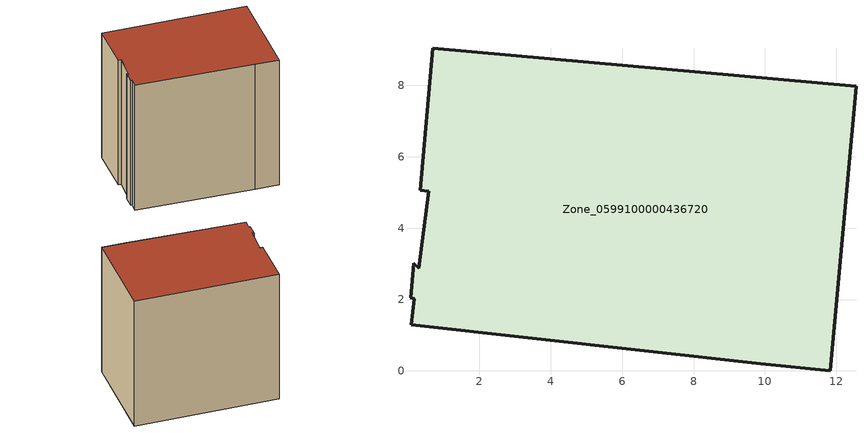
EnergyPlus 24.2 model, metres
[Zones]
Zone_0599100000436720
 floor ground (C_G): 11.83,0 9.88,0.2 0.08,1.29 0.18,2.03 0.07,2.05 0.15,3.01 0.29,2.88 0.58,5.04 0.33,5.06 0.69,9.05 12.55,7.97 z0
 wall outside (C_F): 9.88,0.2 11.83,0 12.55,7.97 0.69,9.05 0.33,5.06 0.58,5.04 0.29,2.88 0.15,3.01 0.07,2.05 0.18,2.03 0.08,1.29 9.88,0.2 z0:11.7
 roof outside (C_R): 0.18,2.03 0.08,1.29 9.88,0.2 11.83,0 12.55,7.97 0.69,9.05 0.33,5.06 0.58,5.04 0.29,2.88 0.15,3.01 0.07,2.05 z11.7
[BUILDING]
Pand.0599100000436720: North Axis=0; Terrain=City; Loads Convergence Tolerance Value=0.04; Temperature Convergence Tolerance Value=0.4; Solar Distribution=FullExterior; Maximum Number of Warmup Days=25; Minimum Number of Warmup Days=1
[Site:Location]
Rotterdam.The.Hague.AP_ZH_NLD Design_Conditions: Latitude=51.96; Longitude=4.45; Time Zone=1; Elevation=-4.5
[SITE:GROUNDTEMPERATURE:BUILDINGSURFACE]
18, 18, 18, 18, 18, 18, 18, 18, 18, 18, 18, 18
[MATERIAL] Thermal Absorptance=0.9; Solar Absorptance=0.7; Visible Absorptance=0.7
Name | Roughness | Thickness | Conductivity | Density | Specific Heat
G.TC.2006-2014 | MediumSmooth | 0.15 | 0.06 | 540 | 1210
F.TC.2006-2014 | Rough | 0.3 | 0.12 | 1920 | 840
R.TC.2006-2014 | MediumRough | 0.2 | 0.08 | 1500 | 1000
[CONSTRUCTION]
C_G: G.TC.2006-2014
C_F: F.TC.2006-2014
C_R: R.TC.2006-2014
[ZONE]
Zone_0599100000436720: Type=1; Multiplier=1; Ceiling Height=Autocalculate; Volume=Autocalculate; Floor Area=autocalculate; Part of Total Floor Area=Yes
[ZONEINFILTRATION:DESIGNFLOWRATE]
Infil_Zone_0599100000436720: Zone or ZoneList or Space or SpaceList=Zone_0599100000436720; Schedule=AlwaysOn; Design Flow Rate Calculation Method=Flow/Area; Flow Rate per Floor Area=0.0015; Constant Term Coefficient=1; Temperature Term Coefficient=0; Velocity Term Coefficient=0; Velocity Squared Term Coefficient=0
[HVACTEMPLATE:ZONE:IDEALLOADSAIRSYSTEM]
Zone_0599100000436720: Maximum Heating Supply Air Temperature=50; Minimum Cooling Supply Air Temperature=13; Maximum Heating Supply Air Humidity Ratio=0.0156; Minimum Cooling Supply Air Humidity Ratio=0.0077; Heating Limit=NoLimit; Cooling Limit=NoLimit; Dehumidification Control Type=ConstantSensibleHeatRatio; Cooling Sensible Heat Ratio=0.7; Dehumidification Setpoint=60; Humidification Control Type=None; Humidification Setpoint=30; Outdoor Air Method=None; Outdoor Air Flow Rate per Person=0.00944; Outdoor Air Flow Rate per Zone Floor Area=0; Outdoor Air Flow Rate per Zone=0; Demand Controlled Ventilation Type=None; Outdoor Air Economizer Type=NoEconomizer; Heat Recovery Type=None; Sensible Heat Recovery Effectiveness=0.7; Latent Heat Recovery Effectiveness=0.65
[ZONECONTROL:THERMOSTAT]
ThermostatControl_Zone_0599100000436720: Zone or ZoneList=Zone_0599100000436720; Control Type Schedule=DualSetpointControlType; Control 1=Thermostat_Zone_0599100000436720; Temperature Difference Between Cutout And Setpoint=0
[THERMOSTATSETPOINT:DUALSETPOINT]
Thermostat_Zone_0599100000436720: Heating Setpoint Temperature Schedule=HeatingSetpoint_Zone_0599100000436720; Cooling Setpoint Temperature Schedule=CoolingSetpoint_Zone_0599100000436720
[SCHEDULE:COMPACT]
HeatingSetpoint_Zone_0599100000436720: Through: 12/31, For: AllDays, Until: 24:00, 21
CoolingSetpoint_Zone_0599100000436720: Through: 12/31, For: AllDays, Until: 24:00, 24
DualSetpointControlType: Through: 12/31, For: AllDays, Until: 24:00, 4
AlwaysOn: Through: 12/31, For: AllDays, Until: 24:00, 1
